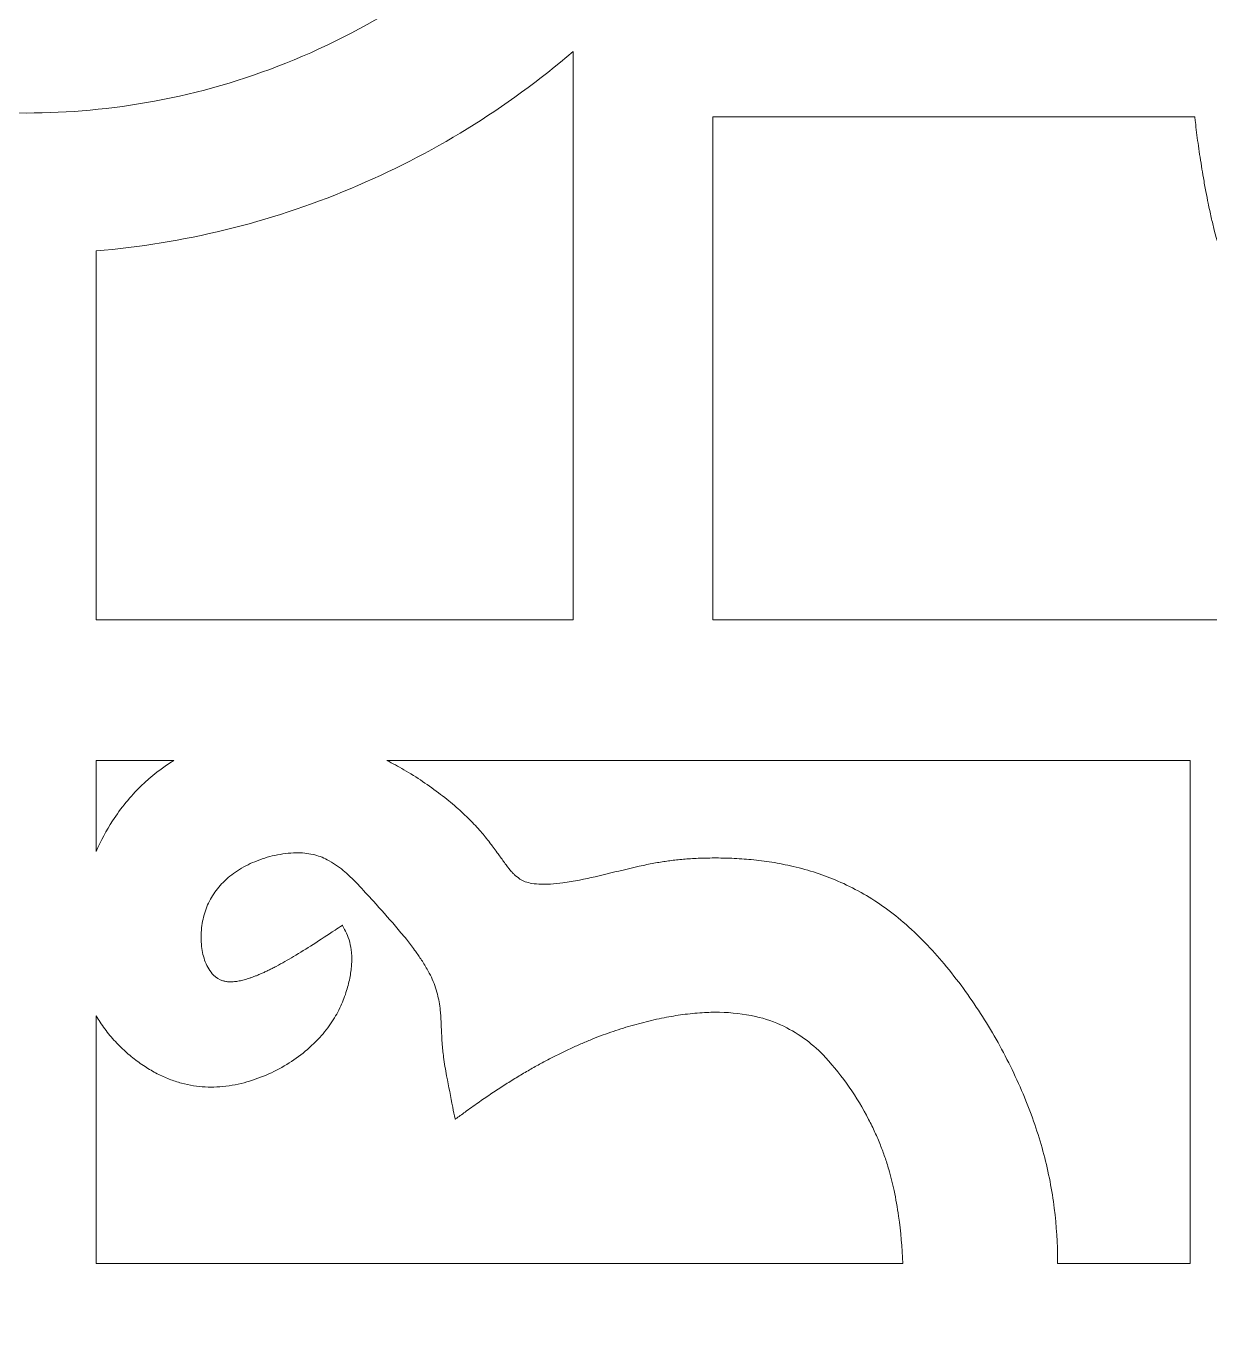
# Model space of a CAD drawing. Header units: centimetres. Extents: x -10 to 9.2, y -12 to 12.7.
# Drawn here: x 4.6 to 7.35, y 0.348 to 3.385 of the extents above; entities that cross this region are included whole.
import ezdxf

# ---------------------------------------------------------------- set-up
doc = ezdxf.new("R2010")
doc.units = ezdxf.units.CM
doc.header["$MEASUREMENT"] = 0
doc.layers.add('layer 1', color=7, linetype='Continuous')

msp = doc.modelspace()

# ---------------------------------------------------------------- linework, layer by layer
at = {"layer": 'layer 1', "color": 242, "lineweight": 9}
for points, knots in [([(9.19904, 12.67695), (9.19904, 4.45748), (9.19904, -3.76202), (9.19904, -11.9815), (9.19904, -11.9815), (6.13291, -11.9815), (3.06675, -11.9815), (0.00061, -11.9815), (0.00061, -11.9815), (0.00061, -3.76202), (0.00061, 4.45748), (0.00061, 12.67695), (0.00061, 12.67695), (3.06675, 12.67695), (6.13291, 12.67695), (9.19904, 12.67695)], [0, 0, 0, 0, 0.2, 0.2, 0.2, 0.2, 0.4, 0.4, 0.4, 0.4, 0.6, 0.6, 0.6, 0.6, 1, 1, 1, 1]), ([(4.59983, 3.18307), (4.69882, 3.18307), (4.79851, 3.19207), (4.89805, 3.21061), (4.89805, 3.21061), (5.00151, 3.22989), (5.10358, 3.25926), (5.20311, 3.29893), (5.20311, 3.29893), (5.41051, 3.38159), (5.59869, 3.50524), (5.75867, 3.66634), (5.75867, 3.66634), (5.83866, 3.74687), (5.90983, 3.83514), (5.97153, 3.93015), (5.97153, 3.93015), (6.03236, 4.02382), (6.08311, 4.1227), (6.1236, 4.22568), (6.1236, 4.22568), (6.163, 4.32584), (6.19217, 4.42859), (6.21133, 4.53278), (6.21133, 4.53278), (6.22972, 4.63296), (6.23868, 4.73334), (6.23868, 4.83299), (6.23868, 4.83299), (6.23868, 4.93265), (6.22972, 5.03304), (6.21133, 5.13323), (6.21133, 5.13323), (6.19217, 5.23741), (6.163, 5.34015), (6.1236, 5.44035), (6.1236, 5.44035), (6.08311, 5.5433), (6.03236, 5.64221), (5.97153, 5.73586), (5.97153, 5.73586), (5.90983, 5.83086), (5.83866, 5.91913), (5.75867, 5.99968), (5.75867, 5.99968), (5.59869, 6.16076), (5.41051, 6.28441), (5.20311, 6.36709), (5.20311, 6.36709), (5.10358, 6.40675), (5.00151, 6.4361), (4.89805, 6.4554), (4.89805, 6.4554), (4.79851, 6.47393), (4.69882, 6.48293), (4.59983, 6.48293), (4.59983, 6.48293), (4.50085, 6.48293), (4.40114, 6.47393), (4.3016, 6.4554), (4.3016, 6.4554), (4.19814, 6.4361), (4.09607, 6.40675), (3.99659, 6.36709), (3.99659, 6.36709), (3.78917, 6.28441), (3.60101, 6.16076), (3.44098, 5.99968), (3.44098, 5.99968), (3.36099, 5.91913), (3.28982, 5.83086), (3.22815, 5.73586), (3.22815, 5.73586), (3.16731, 5.64221), (3.11654, 5.5433), (3.07605, 5.44035), (3.07605, 5.44035), (3.03666, 5.34015), (3.00752, 5.23741), (2.98834, 5.13323), (2.98834, 5.13323), (2.96993, 5.03304), (2.96097, 4.93265), (2.96097, 4.83299), (2.96097, 4.83299), (2.96097, 4.73334), (2.96993, 4.63296), (2.98834, 4.53278), (2.98834, 4.53278), (3.00752, 4.42859), (3.03666, 4.32584), (3.07605, 4.22568), (3.07605, 4.22568), (3.11654, 4.1227), (3.16731, 4.02382), (3.22815, 3.93015), (3.22815, 3.93015), (3.28982, 3.83514), (3.36099, 3.74687), (3.44098, 3.66634), (3.44098, 3.66634), (3.60101, 3.50524), (3.78917, 3.38159), (3.99659, 3.29893), (3.99659, 3.29893), (4.09607, 3.25926), (4.19814, 3.22989), (4.3016, 3.21061), (4.3016, 3.21061), (4.40114, 3.19207), (4.50085, 3.18307), (4.59983, 3.18307)], [0, 0, 0, 0, 0.0344828, 0.0344828, 0.0344828, 0.0344828, 0.0689655, 0.0689655, 0.0689655, 0.0689655, 0.1034483, 0.1034483, 0.1034483, 0.1034483, 0.137931, 0.137931, 0.137931, 0.137931, 0.1724138, 0.1724138, 0.1724138, 0.1724138, 0.2068966, 0.2068966, 0.2068966, 0.2068966, 0.2413793, 0.2413793, 0.2413793, 0.2413793, 0.2758621, 0.2758621, 0.2758621, 0.2758621, 0.3103448, 0.3103448, 0.3103448, 0.3103448, 0.3448276, 0.3448276, 0.3448276, 0.3448276, 0.3793103, 0.3793103, 0.3793103, 0.3793103, 0.4137931, 0.4137931, 0.4137931, 0.4137931, 0.4482759, 0.4482759, 0.4482759, 0.4482759, 0.4827586, 0.4827586, 0.4827586, 0.4827586, 0.5172414, 0.5172414, 0.5172414, 0.5172414, 0.5517241, 0.5517241, 0.5517241, 0.5517241, 0.5862069, 0.5862069, 0.5862069, 0.5862069, 0.6206897, 0.6206897, 0.6206897, 0.6206897, 0.6551724, 0.6551724, 0.6551724, 0.6551724, 0.6896552, 0.6896552, 0.6896552, 0.6896552, 0.7241379, 0.7241379, 0.7241379, 0.7241379, 0.7586207, 0.7586207, 0.7586207, 0.7586207, 0.7931034, 0.7931034, 0.7931034, 0.7931034, 0.8275862, 0.8275862, 0.8275862, 0.8275862, 0.862069, 0.862069, 0.862069, 0.862069, 0.8965517, 0.8965517, 0.8965517, 0.8965517, 0.9310345, 0.9310345, 0.9310345, 0.9310345, 1, 1, 1, 1]), ([(5.8705, 2.00629), (5.8705, 2.4018), (5.8705, 2.79726), (5.8705, 3.19274), (5.8705, 3.19274), (5.8705, 3.23709), (5.8705, 3.28146), (5.8705, 3.32582), (5.8705, 3.32582), (5.71558, 3.19343), (5.54161, 3.08608), (5.35234, 3.00702), (5.35234, 3.00702), (5.16311, 2.92798), (4.96471, 2.87978), (4.76222, 2.86288), (4.76222, 2.86288), (4.76222, 2.57735), (4.76222, 2.29182), (4.76222, 2.00629), (4.76222, 2.00629), (5.13164, 2.00629), (5.5011, 2.00629), (5.8705, 2.00629)], [0, 0, 0, 0, 0.1428571, 0.1428571, 0.1428571, 0.1428571, 0.2857143, 0.2857143, 0.2857143, 0.2857143, 0.4285714, 0.4285714, 0.4285714, 0.4285714, 0.5714286, 0.5714286, 0.5714286, 0.5714286, 0.7142857, 0.7142857, 0.7142857, 0.7142857, 1, 1, 1, 1]), ([(8.73661, 1.73991), (8.73352, 1.74025), (8.73044, 1.74059), (8.72736, 1.74094), (8.72736, 1.74094), (8.71937, 1.74182), (8.71142, 1.74279), (8.70351, 1.7438), (8.70351, 1.7438), (8.69531, 1.74483), (8.68711, 1.74592), (8.67897, 1.74706), (8.67897, 1.74706), (8.67037, 1.74828), (8.66177, 1.74952), (8.65318, 1.75081), (8.65318, 1.75081), (8.63515, 1.75379), (8.61712, 1.75673), (8.59905, 1.75969), (8.59905, 1.75969), (8.58836, 1.76159), (8.57771, 1.76352), (8.56703, 1.76556), (8.56703, 1.76556), (8.55805, 1.76725), (8.5491, 1.76903), (8.54016, 1.7709), (8.54016, 1.7709), (8.52928, 1.77315), (8.5184, 1.77552), (8.50754, 1.77805), (8.50754, 1.77805), (8.49776, 1.7803), (8.48803, 1.7827), (8.47831, 1.7852), (8.47831, 1.7852), (8.45507, 1.79122), (8.43206, 1.79803), (8.4093, 1.80569), (8.4093, 1.80569), (8.38998, 1.81215), (8.37094, 1.81944), (8.35222, 1.82752), (8.35222, 1.82752), (8.30796, 1.84664), (8.26611, 1.87067), (8.22728, 1.89931), (8.22728, 1.89931), (8.19296, 1.92461), (8.16219, 1.95418), (8.13542, 1.98749), (8.13542, 1.98749), (8.10947, 2.0199), (8.0874, 2.05516), (8.06958, 2.09274), (8.06958, 2.09274), (8.04833, 2.13762), (8.03146, 2.18433), (8.01915, 2.23248), (8.01915, 2.23248), (8.01318, 2.25595), (8.00861, 2.27974), (8.0055, 2.30378), (8.0055, 2.30378), (8.0031, 2.32236), (8.00218, 2.34108), (8.0028, 2.35982), (8.0028, 2.35982), (8.00318, 2.37101), (8.0041, 2.38219), (8.00558, 2.39331), (8.00558, 2.39331), (8.00708, 2.40441), (8.00915, 2.41539), (8.01177, 2.42627), (8.01177, 2.42627), (8.01347, 2.43334), (8.0154, 2.44035), (8.01752, 2.4473), (8.01752, 2.4473), (8.01065, 2.44515), (8.00369, 2.44319), (7.99666, 2.44148), (7.99666, 2.44148), (7.98584, 2.43883), (7.97496, 2.43679), (7.96393, 2.43527), (7.96393, 2.43527), (7.95288, 2.43376), (7.94177, 2.43281), (7.93064, 2.43245), (7.93064, 2.43245), (7.91203, 2.43185), (7.89345, 2.43276), (7.87497, 2.43517), (7.87497, 2.43517), (7.85112, 2.4383), (7.82749, 2.44289), (7.80418, 2.44894), (7.80418, 2.44894), (7.75635, 2.46132), (7.70991, 2.4783), (7.66535, 2.49969), (7.66535, 2.49969), (7.62801, 2.51764), (7.59303, 2.53984), (7.56084, 2.56601), (7.56084, 2.56601), (7.52774, 2.59292), (7.49838, 2.62391), (7.47327, 2.65843), (7.47327, 2.65843), (7.44478, 2.69757), (7.42092, 2.73968), (7.40192, 2.78425), (7.40192, 2.78425), (7.3939, 2.80308), (7.38666, 2.82224), (7.38023, 2.84169), (7.38023, 2.84169), (7.37261, 2.86461), (7.36586, 2.88779), (7.3599, 2.91118), (7.3599, 2.91118), (7.35742, 2.92097), (7.35503, 2.93078), (7.3528, 2.94061), (7.3528, 2.94061), (7.35029, 2.95153), (7.34794, 2.96249), (7.34567, 2.97346), (7.34567, 2.97346), (7.34382, 2.98245), (7.34207, 2.99148), (7.34037, 3.00051), (7.34037, 3.00051), (7.33837, 3.01118), (7.33643, 3.02186), (7.3346, 3.03256), (7.3346, 3.03256), (7.33167, 3.0507), (7.32871, 3.06887), (7.32578, 3.08703), (7.32578, 3.08703), (7.32445, 3.09572), (7.32324, 3.10445), (7.32202, 3.11317), (7.32202, 3.11317), (7.32086, 3.12141), (7.31982, 3.12963), (7.31876, 3.13788), (7.31876, 3.13788), (7.31779, 3.14588), (7.31682, 3.15388), (7.3159, 3.16191), (7.3159, 3.16191), (7.31546, 3.16607), (7.31501, 3.17024), (7.31455, 3.17441), (7.31455, 3.17441), (6.94149, 3.17441), (6.56837, 3.17441), (6.19529, 3.17441), (6.19529, 3.17441), (6.19529, 2.78504), (6.19529, 2.39567), (6.19529, 2.00629), (6.19529, 2.00629), (6.66688, 2.00629), (7.13851, 2.00629), (7.61014, 2.00629), (7.61014, 2.00629), (7.61593, 2.00629), (7.62173, 2.00629), (7.62751, 2.00629), (7.62751, 2.00629), (7.62779, 2.00629), (7.62806, 2.00629), (7.62833, 2.00629), (7.62833, 2.00629), (7.62833, 2.00604), (7.62833, 2.00576), (7.62833, 2.00549), (7.62833, 2.00549), (7.62833, 1.99965), (7.62833, 1.9938), (7.62833, 1.98797), (7.62833, 1.98797), (7.62833, 1.96917), (7.62833, 1.95038), (7.62833, 1.93159), (7.62833, 1.93159), (7.62833, 1.8536), (7.62833, 1.77563), (7.62833, 1.69766), (7.62833, 1.69766), (7.62833, 1.3022), (7.62833, 0.9067), (7.62833, 0.51123), (7.62833, 0.51123), (7.99778, 0.51123), (8.36719, 0.51123), (8.73661, 0.51123), (8.73661, 0.51123), (8.73661, 0.92078), (8.73661, 1.33036), (8.73661, 1.73991)], [0, 0, 0, 0, 0.0188679, 0.0188679, 0.0188679, 0.0188679, 0.0377358, 0.0377358, 0.0377358, 0.0377358, 0.0566038, 0.0566038, 0.0566038, 0.0566038, 0.0754717, 0.0754717, 0.0754717, 0.0754717, 0.0943396, 0.0943396, 0.0943396, 0.0943396, 0.1132075, 0.1132075, 0.1132075, 0.1132075, 0.1320755, 0.1320755, 0.1320755, 0.1320755, 0.1509434, 0.1509434, 0.1509434, 0.1509434, 0.1698113, 0.1698113, 0.1698113, 0.1698113, 0.1886792, 0.1886792, 0.1886792, 0.1886792, 0.2075472, 0.2075472, 0.2075472, 0.2075472, 0.2264151, 0.2264151, 0.2264151, 0.2264151, 0.245283, 0.245283, 0.245283, 0.245283, 0.2641509, 0.2641509, 0.2641509, 0.2641509, 0.2830189, 0.2830189, 0.2830189, 0.2830189, 0.3018868, 0.3018868, 0.3018868, 0.3018868, 0.3207547, 0.3207547, 0.3207547, 0.3207547, 0.3396226, 0.3396226, 0.3396226, 0.3396226, 0.3584906, 0.3584906, 0.3584906, 0.3584906, 0.3773585, 0.3773585, 0.3773585, 0.3773585, 0.3962264, 0.3962264, 0.3962264, 0.3962264, 0.4150943, 0.4150943, 0.4150943, 0.4150943, 0.4339623, 0.4339623, 0.4339623, 0.4339623, 0.4528302, 0.4528302, 0.4528302, 0.4528302, 0.4716981, 0.4716981, 0.4716981, 0.4716981, 0.490566, 0.490566, 0.490566, 0.490566, 0.509434, 0.509434, 0.509434, 0.509434, 0.5283019, 0.5283019, 0.5283019, 0.5283019, 0.5471698, 0.5471698, 0.5471698, 0.5471698, 0.5660377, 0.5660377, 0.5660377, 0.5660377, 0.5849057, 0.5849057, 0.5849057, 0.5849057, 0.6037736, 0.6037736, 0.6037736, 0.6037736, 0.6226415, 0.6226415, 0.6226415, 0.6226415, 0.6415094, 0.6415094, 0.6415094, 0.6415094, 0.6603774, 0.6603774, 0.6603774, 0.6603774, 0.6792453, 0.6792453, 0.6792453, 0.6792453, 0.6981132, 0.6981132, 0.6981132, 0.6981132, 0.7169811, 0.7169811, 0.7169811, 0.7169811, 0.7358491, 0.7358491, 0.7358491, 0.7358491, 0.754717, 0.754717, 0.754717, 0.754717, 0.7735849, 0.7735849, 0.7735849, 0.7735849, 0.7924528, 0.7924528, 0.7924528, 0.7924528, 0.8113208, 0.8113208, 0.8113208, 0.8113208, 0.8301887, 0.8301887, 0.8301887, 0.8301887, 0.8490566, 0.8490566, 0.8490566, 0.8490566, 0.8679245, 0.8679245, 0.8679245, 0.8679245, 0.8867925, 0.8867925, 0.8867925, 0.8867925, 0.9056604, 0.9056604, 0.9056604, 0.9056604, 0.9245283, 0.9245283, 0.9245283, 0.9245283, 0.9433962, 0.9433962, 0.9433962, 0.9433962, 0.9622642, 0.9622642, 0.9622642, 0.9622642, 1, 1, 1, 1]), ([(4.94324, 1.67932), (4.88289, 1.67932), (4.82257, 1.67932), (4.76222, 1.67932), (4.76222, 1.67932), (4.76222, 1.609), (4.76222, 1.53867), (4.76222, 1.46833), (4.76222, 1.46833), (4.77331, 1.49289), (4.78614, 1.51656), (4.80067, 1.53921), (4.80067, 1.53921), (4.81959, 1.56877), (4.8418, 1.59594), (4.86695, 1.62031), (4.86695, 1.62031), (4.89018, 1.64279), (4.9157, 1.66253), (4.94324, 1.67932)], [0, 0, 0, 0, 0.1666667, 0.1666667, 0.1666667, 0.1666667, 0.3333333, 0.3333333, 0.3333333, 0.3333333, 0.5, 0.5, 0.5, 0.5, 0.6666667, 0.6666667, 0.6666667, 0.6666667, 1, 1, 1, 1]), ([(7.30355, 1.67932), (6.68163, 1.67932), (6.05972, 1.67932), (5.43776, 1.67932), (5.43776, 1.67932), (5.45114, 1.6726), (5.46429, 1.66546), (5.47722, 1.65794), (5.47722, 1.65794), (5.49206, 1.64931), (5.50662, 1.64019), (5.52091, 1.63063), (5.52091, 1.63063), (5.53512, 1.6211), (5.54902, 1.61113), (5.56259, 1.60071), (5.56259, 1.60071), (5.56895, 1.59585), (5.57518, 1.59091), (5.58136, 1.58586), (5.58136, 1.58586), (5.58733, 1.58102), (5.59314, 1.57607), (5.59893, 1.57104), (5.59893, 1.57104), (5.60446, 1.56618), (5.60999, 1.56123), (5.61539, 1.55619), (5.61539, 1.55619), (5.62042, 1.55153), (5.62533, 1.54677), (5.63017, 1.54192), (5.63017, 1.54192), (5.6346, 1.53744), (5.63902, 1.5329), (5.6433, 1.52827), (5.6433, 1.52827), (5.64762, 1.52366), (5.6518, 1.51897), (5.65594, 1.5142), (5.65594, 1.5142), (5.6595, 1.51014), (5.66292, 1.50603), (5.66632, 1.50189), (5.66632, 1.50189), (5.6699, 1.49748), (5.67347, 1.493), (5.67694, 1.48849), (5.67694, 1.48849), (5.67953, 1.48513), (5.68211, 1.48177), (5.68464, 1.47833), (5.68464, 1.47833), (5.68786, 1.47398), (5.69107, 1.46961), (5.69423, 1.46522), (5.69423, 1.46522), (5.69913, 1.45841), (5.70401, 1.4516), (5.70887, 1.4448), (5.70887, 1.4448), (5.71142, 1.44127), (5.71401, 1.43781), (5.71663, 1.43436), (5.71663, 1.43436), (5.71829, 1.43213), (5.72001, 1.42995), (5.72179, 1.42779), (5.72179, 1.42779), (5.72396, 1.42512), (5.72617, 1.42252), (5.72849, 1.41998), (5.72849, 1.41998), (5.73021, 1.41807), (5.73199, 1.41622), (5.73385, 1.41442), (5.73385, 1.41442), (5.73786, 1.41056), (5.74217, 1.40713), (5.74684, 1.40412), (5.74684, 1.40412), (5.75076, 1.40161), (5.75493, 1.39953), (5.75931, 1.39792), (5.75931, 1.39792), (5.76406, 1.39617), (5.76899, 1.39488), (5.77401, 1.39405), (5.77401, 1.39405), (5.78158, 1.39279), (5.78922, 1.39205), (5.7969, 1.39187), (5.7969, 1.39187), (5.80393, 1.3917), (5.81096, 1.39181), (5.81798, 1.39228), (5.81798, 1.39228), (5.82756, 1.39289), (5.83711, 1.39383), (5.84658, 1.39511), (5.84658, 1.39511), (5.85959, 1.39683), (5.8725, 1.39903), (5.8853, 1.40166), (5.8853, 1.40166), (5.90971, 1.40668), (5.934, 1.41216), (5.95822, 1.41812), (5.95822, 1.41812), (5.98319, 1.42424), (6.00821, 1.43013), (6.03332, 1.43573), (6.03332, 1.43573), (6.04417, 1.43815), (6.0551, 1.44031), (6.06607, 1.44217), (6.06607, 1.44217), (6.07099, 1.44302), (6.07589, 1.44381), (6.08079, 1.44453), (6.08079, 1.44453), (6.08562, 1.44525), (6.09045, 1.44595), (6.09526, 1.44657), (6.09526, 1.44657), (6.10041, 1.44723), (6.10558, 1.44785), (6.11078, 1.44842), (6.11078, 1.44842), (6.11603, 1.44898), (6.12127, 1.44949), (6.12657, 1.44996), (6.12657, 1.44996), (6.13211, 1.45041), (6.13764, 1.45084), (6.14321, 1.4512), (6.14321, 1.4512), (6.14901, 1.45157), (6.15478, 1.45188), (6.16055, 1.45214), (6.16055, 1.45214), (6.16661, 1.45239), (6.17266, 1.45259), (6.1787, 1.45271), (6.1787, 1.45271), (6.18512, 1.45286), (6.19152, 1.45294), (6.19793, 1.45296), (6.19793, 1.45296), (6.20496, 1.45297), (6.21199, 1.45291), (6.21901, 1.4528), (6.21901, 1.4528), (6.22576, 1.45267), (6.23247, 1.45247), (6.23919, 1.45219), (6.23919, 1.45219), (6.2468, 1.45187), (6.25441, 1.45146), (6.262, 1.45093), (6.262, 1.45093), (6.26934, 1.45045), (6.27669, 1.44985), (6.284, 1.44915), (6.284, 1.44915), (6.29209, 1.44838), (6.30017, 1.4475), (6.30827, 1.44647), (6.30827, 1.44647), (6.31609, 1.44548), (6.32389, 1.44435), (6.33172, 1.44311), (6.33172, 1.44311), (6.34018, 1.44175), (6.34866, 1.44027), (6.35709, 1.43861), (6.35709, 1.43861), (6.36529, 1.437), (6.37346, 1.43522), (6.38162, 1.43331), (6.38162, 1.43331), (6.3997, 1.42906), (6.41759, 1.42404), (6.43526, 1.41827), (6.43526, 1.41827), (6.45222, 1.41273), (6.4689, 1.40642), (6.48528, 1.39939), (6.48528, 1.39939), (6.50369, 1.39149), (6.52171, 1.38266), (6.53921, 1.37288), (6.53921, 1.37288), (6.55647, 1.36326), (6.57322, 1.35274), (6.58939, 1.34134), (6.58939, 1.34134), (6.60598, 1.32967), (6.62194, 1.31716), (6.63728, 1.30388), (6.63728, 1.30388), (6.65481, 1.28869), (6.67167, 1.27278), (6.68784, 1.25612), (6.68784, 1.25612), (6.70321, 1.2403), (6.71802, 1.22392), (6.73222, 1.20698), (6.73222, 1.20698), (6.74774, 1.18847), (6.76266, 1.16942), (6.77689, 1.1499), (6.77689, 1.1499), (6.80457, 1.11209), (6.82998, 1.07271), (6.8531, 1.03192), (6.8531, 1.03192), (6.87631, 0.99087), (6.89717, 0.94851), (6.91556, 0.90501), (6.91556, 0.90501), (6.92438, 0.88412), (6.93258, 0.86296), (6.94011, 0.8416), (6.94011, 0.8416), (6.94733, 0.82122), (6.95379, 0.80066), (6.95967, 0.77989), (6.95967, 0.77989), (6.9655, 0.75922), (6.97065, 0.73835), (6.97509, 0.71732), (6.97509, 0.71732), (6.97949, 0.69664), (6.98318, 0.67578), (6.98616, 0.65484), (6.98616, 0.65484), (6.992, 0.61404), (6.99515, 0.57297), (6.99563, 0.53178), (6.99563, 0.53178), (6.99573, 0.52493), (6.99573, 0.51807), (6.99572, 0.51123), (6.99572, 0.51123), (7.09834, 0.51123), (7.20096, 0.51123), (7.30355, 0.51123), (7.30355, 0.51123), (7.30355, 0.90059), (7.30355, 1.28996), (7.30355, 1.67932)], [0, 0, 0, 0, 0.015625, 0.015625, 0.015625, 0.015625, 0.03125, 0.03125, 0.03125, 0.03125, 0.046875, 0.046875, 0.046875, 0.046875, 0.0625, 0.0625, 0.0625, 0.0625, 0.078125, 0.078125, 0.078125, 0.078125, 0.09375, 0.09375, 0.09375, 0.09375, 0.109375, 0.109375, 0.109375, 0.109375, 0.125, 0.125, 0.125, 0.125, 0.140625, 0.140625, 0.140625, 0.140625, 0.15625, 0.15625, 0.15625, 0.15625, 0.171875, 0.171875, 0.171875, 0.171875, 0.1875, 0.1875, 0.1875, 0.1875, 0.203125, 0.203125, 0.203125, 0.203125, 0.21875, 0.21875, 0.21875, 0.21875, 0.234375, 0.234375, 0.234375, 0.234375, 0.25, 0.25, 0.25, 0.25, 0.265625, 0.265625, 0.265625, 0.265625, 0.28125, 0.28125, 0.28125, 0.28125, 0.296875, 0.296875, 0.296875, 0.296875, 0.3125, 0.3125, 0.3125, 0.3125, 0.328125, 0.328125, 0.328125, 0.328125, 0.34375, 0.34375, 0.34375, 0.34375, 0.359375, 0.359375, 0.359375, 0.359375, 0.375, 0.375, 0.375, 0.375, 0.390625, 0.390625, 0.390625, 0.390625, 0.40625, 0.40625, 0.40625, 0.40625, 0.421875, 0.421875, 0.421875, 0.421875, 0.4375, 0.4375, 0.4375, 0.4375, 0.453125, 0.453125, 0.453125, 0.453125, 0.46875, 0.46875, 0.46875, 0.46875, 0.484375, 0.484375, 0.484375, 0.484375, 0.5, 0.5, 0.5, 0.5, 0.515625, 0.515625, 0.515625, 0.515625, 0.53125, 0.53125, 0.53125, 0.53125, 0.546875, 0.546875, 0.546875, 0.546875, 0.5625, 0.5625, 0.5625, 0.5625, 0.578125, 0.578125, 0.578125, 0.578125, 0.59375, 0.59375, 0.59375, 0.59375, 0.609375, 0.609375, 0.609375, 0.609375, 0.625, 0.625, 0.625, 0.625, 0.640625, 0.640625, 0.640625, 0.640625, 0.65625, 0.65625, 0.65625, 0.65625, 0.671875, 0.671875, 0.671875, 0.671875, 0.6875, 0.6875, 0.6875, 0.6875, 0.703125, 0.703125, 0.703125, 0.703125, 0.71875, 0.71875, 0.71875, 0.71875, 0.734375, 0.734375, 0.734375, 0.734375, 0.75, 0.75, 0.75, 0.75, 0.765625, 0.765625, 0.765625, 0.765625, 0.78125, 0.78125, 0.78125, 0.78125, 0.796875, 0.796875, 0.796875, 0.796875, 0.8125, 0.8125, 0.8125, 0.8125, 0.828125, 0.828125, 0.828125, 0.828125, 0.84375, 0.84375, 0.84375, 0.84375, 0.859375, 0.859375, 0.859375, 0.859375, 0.875, 0.875, 0.875, 0.875, 0.890625, 0.890625, 0.890625, 0.890625, 0.90625, 0.90625, 0.90625, 0.90625, 0.921875, 0.921875, 0.921875, 0.921875, 0.9375, 0.9375, 0.9375, 0.9375, 0.953125, 0.953125, 0.953125, 0.953125, 0.96875, 0.96875, 0.96875, 0.96875, 1, 1, 1, 1]), ([(5.40644, 1.35267), (5.39437, 1.36574), (5.38234, 1.37883), (5.37029, 1.3919), (5.37029, 1.3919), (5.3641, 1.39834), (5.35774, 1.40464), (5.35124, 1.41079), (5.35124, 1.41079), (5.34648, 1.41528), (5.34159, 1.41964), (5.33656, 1.42383), (5.33656, 1.42383), (5.32496, 1.43351), (5.31238, 1.44192), (5.29901, 1.44894), (5.29901, 1.44894), (5.28863, 1.45438), (5.27763, 1.45844), (5.26625, 1.461), (5.26625, 1.461), (5.25349, 1.46388), (5.24051, 1.46518), (5.22742, 1.46492), (5.22742, 1.46492), (5.21067, 1.46458), (5.19402, 1.46258), (5.17765, 1.45897), (5.17765, 1.45897), (5.16168, 1.45547), (5.14601, 1.45058), (5.13087, 1.44435), (5.13087, 1.44435), (5.11689, 1.43861), (5.10344, 1.4316), (5.09073, 1.42337), (5.09073, 1.42337), (5.07866, 1.41552), (5.06746, 1.40647), (5.05723, 1.39625), (5.05723, 1.39625), (5.04791, 1.3869), (5.03973, 1.37657), (5.03276, 1.36535), (5.03276, 1.36535), (5.02588, 1.35433), (5.02034, 1.34263), (5.01615, 1.33033), (5.01615, 1.33033), (5.0118, 1.31753), (5.00888, 1.30431), (5.00741, 1.29087), (5.00741, 1.29087), (5.00583, 1.27629), (5.00584, 1.26162), (5.00746, 1.24706), (5.00746, 1.24706), (5.0088, 1.23487), (5.01168, 1.22297), (5.01606, 1.2115), (5.01606, 1.2115), (5.02036, 1.20004), (5.02692, 1.18967), (5.03536, 1.18081), (5.03536, 1.18081), (5.04114, 1.1747), (5.04829, 1.17027), (5.05634, 1.16781), (5.05634, 1.16781), (5.05865, 1.1671), (5.06103, 1.16656), (5.06342, 1.16618), (5.06342, 1.16618), (5.06624, 1.16572), (5.06908, 1.16543), (5.07194, 1.16533), (5.07194, 1.16533), (5.07493, 1.16524), (5.0779, 1.16529), (5.08089, 1.16552), (5.08089, 1.16552), (5.08457, 1.1658), (5.08824, 1.16624), (5.0919, 1.16686), (5.0919, 1.16686), (5.09565, 1.16748), (5.09938, 1.16827), (5.10306, 1.16921), (5.10306, 1.16921), (5.10764, 1.17037), (5.11218, 1.17167), (5.11669, 1.17311), (5.11669, 1.17311), (5.11898, 1.17384), (5.12122, 1.1746), (5.12348, 1.17541), (5.12348, 1.17541), (5.12596, 1.17629), (5.12843, 1.17722), (5.13089, 1.17816), (5.13089, 1.17816), (5.13337, 1.17911), (5.13581, 1.1801), (5.13829, 1.1811), (5.13829, 1.1811), (5.14099, 1.18223), (5.14369, 1.18336), (5.14635, 1.18455), (5.14635, 1.18455), (5.14904, 1.18572), (5.15169, 1.18693), (5.15435, 1.18816), (5.15435, 1.18816), (5.15726, 1.18951), (5.16019, 1.19088), (5.16306, 1.19228), (5.16306, 1.19228), (5.16595, 1.19368), (5.1688, 1.19511), (5.17166, 1.19656), (5.17166, 1.19656), (5.17472, 1.1981), (5.17777, 1.19969), (5.18082, 1.20127), (5.18082, 1.20127), (5.19417, 1.20879), (5.20755, 1.21627), (5.22091, 1.22379), (5.22091, 1.22379), (5.23602, 1.23312), (5.25109, 1.24244), (5.26619, 1.25177), (5.26619, 1.25177), (5.28323, 1.26303), (5.30027, 1.27429), (5.31731, 1.28555), (5.31731, 1.28555), (5.32281, 1.2892), (5.32834, 1.29285), (5.33386, 1.29649), (5.33386, 1.29649), (5.33411, 1.29666), (5.33437, 1.29683), (5.33462, 1.297), (5.33462, 1.297), (5.33476, 1.29672), (5.33492, 1.29645), (5.33504, 1.29617), (5.33504, 1.29617), (5.33793, 1.29019), (5.3408, 1.28423), (5.34369, 1.27825), (5.34369, 1.27825), (5.34691, 1.27158), (5.3495, 1.2646), (5.35139, 1.25744), (5.35139, 1.25744), (5.35347, 1.24964), (5.35488, 1.24168), (5.35561, 1.23364), (5.35561, 1.23364), (5.356, 1.22943), (5.35617, 1.2252), (5.35623, 1.22098), (5.35623, 1.22098), (5.35631, 1.21637), (5.35622, 1.21178), (5.35591, 1.20719), (5.35591, 1.20719), (5.35563, 1.2025), (5.35524, 1.19781), (5.35465, 1.19316), (5.35465, 1.19316), (5.354, 1.188), (5.35323, 1.18284), (5.35228, 1.17773), (5.35228, 1.17773), (5.35128, 1.17216), (5.3501, 1.16665), (5.34875, 1.16117), (5.34875, 1.16117), (5.34741, 1.15568), (5.34592, 1.15024), (5.34426, 1.14487), (5.34426, 1.14487), (5.34238, 1.13878), (5.34032, 1.13276), (5.33805, 1.12682), (5.33805, 1.12682), (5.3358, 1.1209), (5.33335, 1.11507), (5.33066, 1.10934), (5.33066, 1.10934), (5.32481, 1.09658), (5.31798, 1.0843), (5.31028, 1.07258), (5.31028, 1.07258), (5.30605, 1.06618), (5.30157, 1.05997), (5.29684, 1.05393), (5.29684, 1.05393), (5.29206, 1.04781), (5.28699, 1.04189), (5.28174, 1.03618), (5.28174, 1.03618), (5.25767, 1.01009), (5.23003, 0.98785), (5.19946, 0.96996), (5.19946, 0.96996), (5.16814, 0.95163), (5.13452, 0.93801), (5.09932, 0.92939), (5.09932, 0.92939), (5.0807, 0.92482), (5.06172, 0.92205), (5.0426, 0.92111), (5.0426, 0.92111), (5.02461, 0.9202), (5.00665, 0.92116), (4.98887, 0.92395), (4.98887, 0.92395), (4.97934, 0.92543), (4.96988, 0.92747), (4.96059, 0.93001), (4.96059, 0.93001), (4.95101, 0.93261), (4.94161, 0.9357), (4.93238, 0.93931), (4.93238, 0.93931), (4.92281, 0.94307), (4.91345, 0.94729), (4.90432, 0.95201), (4.90432, 0.95201), (4.8946, 0.95704), (4.88512, 0.96257), (4.87592, 0.96853), (4.87592, 0.96853), (4.8661, 0.97489), (4.85661, 0.98174), (4.84743, 0.98905), (4.84743, 0.98905), (4.83815, 0.99645), (4.82925, 1.00428), (4.82072, 1.01254), (4.82072, 1.01254), (4.81143, 1.02156), (4.80262, 1.03107), (4.79433, 1.04102), (4.79433, 1.04102), (4.78617, 1.0508), (4.77855, 1.06101), (4.77152, 1.07162), (4.77152, 1.07162), (4.7683, 1.07648), (4.7652, 1.08143), (4.76222, 1.08645), (4.76222, 1.08645), (4.76222, 0.89471), (4.76222, 0.70297), (4.76222, 0.51123), (4.76222, 0.51123), (5.38682, 0.51123), (6.0114, 0.51123), (6.63601, 0.51123), (6.63601, 0.51123), (6.63485, 0.54803), (6.63163, 0.5847), (6.62648, 0.62115), (6.62648, 0.62115), (6.6236, 0.64112), (6.62013, 0.66099), (6.616, 0.6807), (6.616, 0.6807), (6.61252, 0.69724), (6.60838, 0.71362), (6.60366, 0.72981), (6.60366, 0.72981), (6.60084, 0.73937), (6.59782, 0.74885), (6.59457, 0.75826), (6.59457, 0.75826), (6.59129, 0.76767), (6.58782, 0.77701), (6.58415, 0.78628), (6.58415, 0.78628), (6.58019, 0.79618), (6.57601, 0.806), (6.57159, 0.81568), (6.57159, 0.81568), (6.56695, 0.82584), (6.56208, 0.83587), (6.55695, 0.84578), (6.55695, 0.84578), (6.53009, 0.89796), (6.49658, 0.94606), (6.45701, 0.98926), (6.45701, 0.98926), (6.42928, 1.01951), (6.39649, 1.04404), (6.3597, 1.06201), (6.3597, 1.06201), (6.33883, 1.07223), (6.31693, 1.07986), (6.29423, 1.08483), (6.29423, 1.08483), (6.26674, 1.09088), (6.23878, 1.09412), (6.21059, 1.09457), (6.21059, 1.09457), (6.19717, 1.09478), (6.18372, 1.09447), (6.17031, 1.09362), (6.17031, 1.09362), (6.15517, 1.09265), (6.1401, 1.09117), (6.12506, 1.08913), (6.12506, 1.08913), (6.11067, 1.08718), (6.09631, 1.08478), (6.08206, 1.08198), (6.08206, 1.08198), (6.06607, 1.07882), (6.05023, 1.07523), (6.03444, 1.0712), (6.03444, 1.0712), (6.01859, 1.06714), (6.00282, 1.06269), (5.98717, 1.05782), (5.98717, 1.05782), (5.97139, 1.05291), (5.95571, 1.04759), (5.94019, 1.04186), (5.94019, 1.04186), (5.93206, 1.03887), (5.92398, 1.03576), (5.91592, 1.03254), (5.91592, 1.03254), (5.90767, 1.02926), (5.8995, 1.02586), (5.89138, 1.02237), (5.89138, 1.02237), (5.88301, 1.01879), (5.87474, 1.0151), (5.86646, 1.01129), (5.86646, 1.01129), (5.85792, 1.00736), (5.84946, 1.00333), (5.84105, 0.99921), (5.84105, 0.99921), (5.83242, 0.99497), (5.82387, 0.99063), (5.81536, 0.98619), (5.81536, 0.98619), (5.80647, 0.98156), (5.79771, 0.97684), (5.78895, 0.97199), (5.78895, 0.97199), (5.78, 0.96707), (5.77115, 0.96204), (5.76233, 0.95689), (5.76233, 0.95689), (5.7531, 0.9515), (5.74394, 0.94602), (5.73481, 0.94042), (5.73481, 0.94042), (5.72549, 0.93472), (5.71629, 0.92894), (5.70713, 0.92306), (5.70713, 0.92306), (5.69745, 0.91685), (5.68786, 0.91052), (5.67836, 0.90412), (5.67836, 0.90412), (5.66869, 0.89761), (5.65906, 0.89101), (5.64947, 0.88433), (5.64947, 0.88433), (5.63939, 0.87723), (5.62936, 0.87004), (5.61936, 0.86276), (5.61936, 0.86276), (5.61204, 0.85742), (5.60469, 0.85207), (5.59736, 0.84673), (5.59736, 0.84673), (5.59702, 0.84649), (5.59667, 0.84623), (5.59636, 0.84599), (5.59636, 0.84599), (5.59625, 0.84639), (5.59616, 0.84681), (5.5961, 0.84724), (5.5961, 0.84724), (5.59436, 0.85618), (5.59259, 0.86512), (5.59085, 0.87404), (5.59085, 0.87404), (5.58606, 0.89826), (5.58133, 0.92245), (5.57656, 0.94664), (5.57656, 0.94664), (5.57386, 0.96121), (5.57149, 0.97582), (5.56948, 0.99049), (5.56948, 0.99049), (5.56798, 1.00124), (5.5669, 1.01202), (5.56609, 1.02283), (5.56609, 1.02283), (5.56586, 1.02597), (5.56565, 1.02912), (5.5655, 1.03228), (5.5655, 1.03228), (5.56506, 1.04189), (5.56465, 1.0515), (5.56427, 1.06111), (5.56427, 1.06111), (5.56394, 1.0689), (5.56354, 1.07668), (5.56303, 1.08445), (5.56303, 1.08445), (5.56274, 1.08919), (5.56233, 1.09392), (5.56183, 1.09865), (5.56183, 1.09865), (5.56111, 1.10547), (5.56016, 1.11228), (5.55901, 1.11902), (5.55901, 1.11902), (5.558, 1.12488), (5.55674, 1.13069), (5.5553, 1.13642), (5.5553, 1.13642), (5.55358, 1.14322), (5.55153, 1.1499), (5.54918, 1.15648), (5.54918, 1.15648), (5.5468, 1.16306), (5.5441, 1.16955), (5.54116, 1.17588), (5.54116, 1.17588), (5.5381, 1.18238), (5.53478, 1.18872), (5.53117, 1.19492), (5.53117, 1.19492), (5.52653, 1.20305), (5.52159, 1.211), (5.51638, 1.2188), (5.51638, 1.2188), (5.51177, 1.22571), (5.50701, 1.23251), (5.50207, 1.23922), (5.50207, 1.23922), (5.49586, 1.24763), (5.48952, 1.25591), (5.48299, 1.26406), (5.48299, 1.26406), (5.47477, 1.27442), (5.46631, 1.28461), (5.45766, 1.29464), (5.45766, 1.29464), (5.44076, 1.31415), (5.42369, 1.3335), (5.40644, 1.35267)], [0, 0, 0, 0, 0.008547, 0.008547, 0.008547, 0.008547, 0.017094, 0.017094, 0.017094, 0.017094, 0.025641, 0.025641, 0.025641, 0.025641, 0.034188, 0.034188, 0.034188, 0.034188, 0.042735, 0.042735, 0.042735, 0.042735, 0.0512821, 0.0512821, 0.0512821, 0.0512821, 0.0598291, 0.0598291, 0.0598291, 0.0598291, 0.0683761, 0.0683761, 0.0683761, 0.0683761, 0.0769231, 0.0769231, 0.0769231, 0.0769231, 0.0854701, 0.0854701, 0.0854701, 0.0854701, 0.0940171, 0.0940171, 0.0940171, 0.0940171, 0.1025641, 0.1025641, 0.1025641, 0.1025641, 0.1111111, 0.1111111, 0.1111111, 0.1111111, 0.1196581, 0.1196581, 0.1196581, 0.1196581, 0.1282051, 0.1282051, 0.1282051, 0.1282051, 0.1367521, 0.1367521, 0.1367521, 0.1367521, 0.1452991, 0.1452991, 0.1452991, 0.1452991, 0.1538462, 0.1538462, 0.1538462, 0.1538462, 0.1623932, 0.1623932, 0.1623932, 0.1623932, 0.1709402, 0.1709402, 0.1709402, 0.1709402, 0.1794872, 0.1794872, 0.1794872, 0.1794872, 0.1880342, 0.1880342, 0.1880342, 0.1880342, 0.1965812, 0.1965812, 0.1965812, 0.1965812, 0.2051282, 0.2051282, 0.2051282, 0.2051282, 0.2136752, 0.2136752, 0.2136752, 0.2136752, 0.2222222, 0.2222222, 0.2222222, 0.2222222, 0.2307692, 0.2307692, 0.2307692, 0.2307692, 0.2393162, 0.2393162, 0.2393162, 0.2393162, 0.2478632, 0.2478632, 0.2478632, 0.2478632, 0.2564103, 0.2564103, 0.2564103, 0.2564103, 0.2649573, 0.2649573, 0.2649573, 0.2649573, 0.2735043, 0.2735043, 0.2735043, 0.2735043, 0.2820513, 0.2820513, 0.2820513, 0.2820513, 0.2905983, 0.2905983, 0.2905983, 0.2905983, 0.2991453, 0.2991453, 0.2991453, 0.2991453, 0.3076923, 0.3076923, 0.3076923, 0.3076923, 0.3162393, 0.3162393, 0.3162393, 0.3162393, 0.3247863, 0.3247863, 0.3247863, 0.3247863, 0.3333333, 0.3333333, 0.3333333, 0.3333333, 0.3418803, 0.3418803, 0.3418803, 0.3418803, 0.3504274, 0.3504274, 0.3504274, 0.3504274, 0.3589744, 0.3589744, 0.3589744, 0.3589744, 0.3675214, 0.3675214, 0.3675214, 0.3675214, 0.3760684, 0.3760684, 0.3760684, 0.3760684, 0.3846154, 0.3846154, 0.3846154, 0.3846154, 0.3931624, 0.3931624, 0.3931624, 0.3931624, 0.4017094, 0.4017094, 0.4017094, 0.4017094, 0.4102564, 0.4102564, 0.4102564, 0.4102564, 0.4188034, 0.4188034, 0.4188034, 0.4188034, 0.4273504, 0.4273504, 0.4273504, 0.4273504, 0.4358974, 0.4358974, 0.4358974, 0.4358974, 0.4444444, 0.4444444, 0.4444444, 0.4444444, 0.4529915, 0.4529915, 0.4529915, 0.4529915, 0.4615385, 0.4615385, 0.4615385, 0.4615385, 0.4700855, 0.4700855, 0.4700855, 0.4700855, 0.4786325, 0.4786325, 0.4786325, 0.4786325, 0.4871795, 0.4871795, 0.4871795, 0.4871795, 0.4957265, 0.4957265, 0.4957265, 0.4957265, 0.5042735, 0.5042735, 0.5042735, 0.5042735, 0.5128205, 0.5128205, 0.5128205, 0.5128205, 0.5213675, 0.5213675, 0.5213675, 0.5213675, 0.5299145, 0.5299145, 0.5299145, 0.5299145, 0.5384615, 0.5384615, 0.5384615, 0.5384615, 0.5470085, 0.5470085, 0.5470085, 0.5470085, 0.5555556, 0.5555556, 0.5555556, 0.5555556, 0.5641026, 0.5641026, 0.5641026, 0.5641026, 0.5726496, 0.5726496, 0.5726496, 0.5726496, 0.5811966, 0.5811966, 0.5811966, 0.5811966, 0.5897436, 0.5897436, 0.5897436, 0.5897436, 0.5982906, 0.5982906, 0.5982906, 0.5982906, 0.6068376, 0.6068376, 0.6068376, 0.6068376, 0.6153846, 0.6153846, 0.6153846, 0.6153846, 0.6239316, 0.6239316, 0.6239316, 0.6239316, 0.6324786, 0.6324786, 0.6324786, 0.6324786, 0.6410256, 0.6410256, 0.6410256, 0.6410256, 0.6495726, 0.6495726, 0.6495726, 0.6495726, 0.6581197, 0.6581197, 0.6581197, 0.6581197, 0.6666667, 0.6666667, 0.6666667, 0.6666667, 0.6752137, 0.6752137, 0.6752137, 0.6752137, 0.6837607, 0.6837607, 0.6837607, 0.6837607, 0.6923077, 0.6923077, 0.6923077, 0.6923077, 0.7008547, 0.7008547, 0.7008547, 0.7008547, 0.7094017, 0.7094017, 0.7094017, 0.7094017, 0.7179487, 0.7179487, 0.7179487, 0.7179487, 0.7264957, 0.7264957, 0.7264957, 0.7264957, 0.7350427, 0.7350427, 0.7350427, 0.7350427, 0.7435897, 0.7435897, 0.7435897, 0.7435897, 0.7521368, 0.7521368, 0.7521368, 0.7521368, 0.7606838, 0.7606838, 0.7606838, 0.7606838, 0.7692308, 0.7692308, 0.7692308, 0.7692308, 0.7777778, 0.7777778, 0.7777778, 0.7777778, 0.7863248, 0.7863248, 0.7863248, 0.7863248, 0.7948718, 0.7948718, 0.7948718, 0.7948718, 0.8034188, 0.8034188, 0.8034188, 0.8034188, 0.8119658, 0.8119658, 0.8119658, 0.8119658, 0.8205128, 0.8205128, 0.8205128, 0.8205128, 0.8290598, 0.8290598, 0.8290598, 0.8290598, 0.8376068, 0.8376068, 0.8376068, 0.8376068, 0.8461538, 0.8461538, 0.8461538, 0.8461538, 0.8547009, 0.8547009, 0.8547009, 0.8547009, 0.8632479, 0.8632479, 0.8632479, 0.8632479, 0.8717949, 0.8717949, 0.8717949, 0.8717949, 0.8803419, 0.8803419, 0.8803419, 0.8803419, 0.8888889, 0.8888889, 0.8888889, 0.8888889, 0.8974359, 0.8974359, 0.8974359, 0.8974359, 0.9059829, 0.9059829, 0.9059829, 0.9059829, 0.9145299, 0.9145299, 0.9145299, 0.9145299, 0.9230769, 0.9230769, 0.9230769, 0.9230769, 0.9316239, 0.9316239, 0.9316239, 0.9316239, 0.9401709, 0.9401709, 0.9401709, 0.9401709, 0.9487179, 0.9487179, 0.9487179, 0.9487179, 0.957265, 0.957265, 0.957265, 0.957265, 0.965812, 0.965812, 0.965812, 0.965812, 0.974359, 0.974359, 0.974359, 0.974359, 0.982906, 0.982906, 0.982906, 0.982906, 1, 1, 1, 1])]:
    msp.add_open_spline(points, degree=3, knots=knots, dxfattribs=at)

doc.saveas('drawing.dxf')
